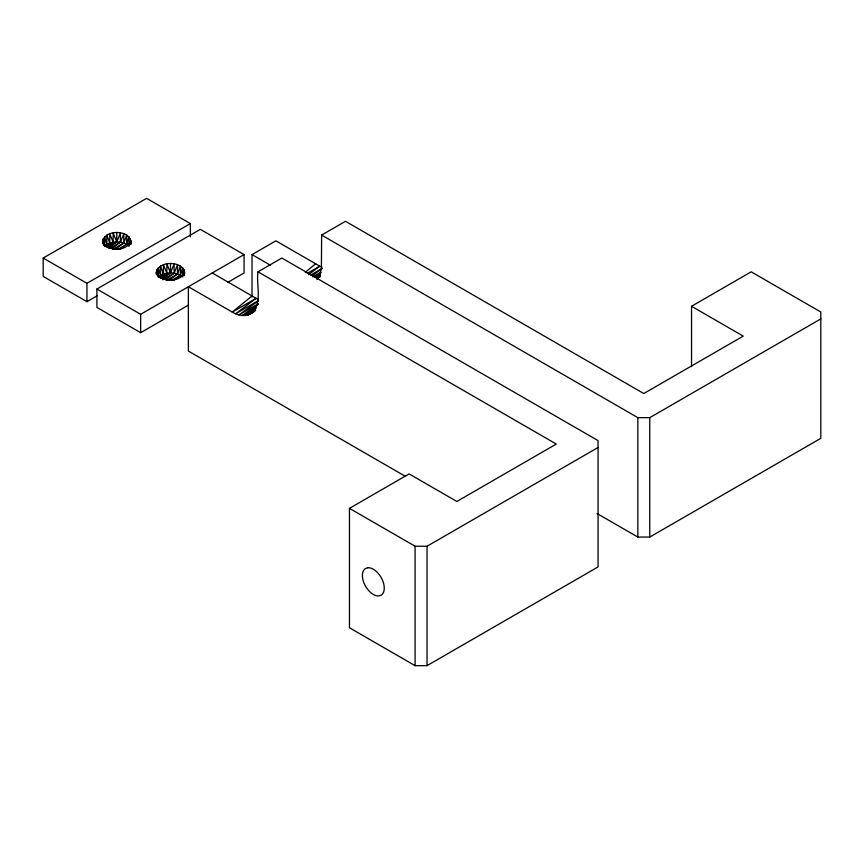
<?xml version="1.0" encoding="UTF-8"?>
<svg xmlns="http://www.w3.org/2000/svg" width="864" height="864" viewBox="0 0 864 864"><rect width="100%" height="100%" fill="white"/><g stroke="black" fill="none" stroke-linecap="round" stroke-linejoin="round"><path stroke-width="1.3" d="M130.691 244.588C133.52 228.971 101.736 228.334 102.719 243.454M184.378 275.594C187.218 259.967 155.434 259.33 156.416 274.45M130.604 244.372L130.842 240.829C127.548 251.953 106.013 251.953 102.719 240.829L102.827 243.335M184.302 275.368L184.54 271.825C181.246 282.949 159.71 282.949 156.416 271.825L156.524 274.331M316.937 279.385L319.669 275.324L321.408 268.844L321.624 235.084L345.492 221.303L643.799 393.53L743.234 336.128L691.535 306.266L691.535 366.649M103.205 242.665L103.205 238.723L104.609 245.948C111.337 240.484 122.234 240.484 128.963 245.948L130.367 238.723L130.367 243.972M182.887 275.746L184.064 269.73L184.064 274.979M108.421 248.184L116.78 241.888L120.42 232.988L120.42 242.168L111.985 248.519M163.166 278.392L170.478 272.894L174.118 263.984L174.118 273.175L165.683 279.515M405.626 476.474L188.374 351.054L188.374 286.751L232.265 312.088C238.313 315.727 246.985 317.477 252.666 312.25C262.451 301.32 256.025 284.753 257.98 271.825L281.848 258.044L598.061 440.608L598.061 566.914L427.032 665.658L415.098 665.658L349.466 627.772L349.466 508.356L409.126 473.904L456.862 501.466L556.297 444.053L257.98 271.825M252.018 295.942L232.265 312.088L256.133 298.318L258.368 299.441M305.262 272.29L315.662 263.79M105.073 246.499L109.75 242.978L109.75 233.798L113.141 242.168L106.888 246.877M115.322 249.361L123.811 242.978L126.727 235.084L126.727 244.274L120.366 249.059M159.7 276.793C165.78 271.048 176.375 271.912 182.66 276.955L182.66 267.764L180.425 275.27L174.053 280.066M160.585 277.873L166.838 273.175L166.838 263.984L170.478 272.894L160.747 278.51M169.02 280.368L177.509 273.985L180.425 266.09L180.425 275.27L171.58 280.379M308.491 274.666L319.766 266.166L322.013 267.289M258.401 300.78L238.918 314.917L258.239 303.772M312.304 275.702L322.045 268.628M258.433 304.171L242.104 315.511L255.744 307.638M314.453 277.312L320.987 272.776M256.1 308.275L245.128 315.533L255.355 309.636M316.451 278.305L319.734 276.124M318.179 277.949L320.382 276.523M255.679 310.122L247.925 314.993L254.945 310.943L252.666 312.25M250.452 313.891L253.865 311.926M97.405 295.639L86.951 301.676L43.2 276.415L43.2 258.044L146.61 198.342L190.372 223.603L190.372 236.725M105.408 246.64L113.141 242.168L113.141 232.988L116.78 241.888L107.05 247.514M110.084 248.13L120.42 242.168L123.811 233.798L123.811 242.978L112.514 249.502M117.893 249.372L126.727 244.274L128.963 236.768L128.963 245.948M43.2 258.044L86.951 283.306L190.372 223.603M188.287 305.176L140.648 332.683L96.898 307.422L96.898 289.051L200.308 229.349L244.058 254.599L244.058 272.981L227.794 282.366M159.106 277.636L166.838 273.175L163.447 264.794L163.447 273.985L158.306 276.955L156.892 269.73L156.892 274.979M162.637 279.796L174.118 273.175L177.509 264.794L177.509 273.985L166.212 280.508M96.898 289.051L140.648 314.312L244.058 254.599M252.018 297.065L252.018 254.599L275.886 240.829L319.766 266.166L307.271 273.38M258.347 300.65L235.624 313.772L256.133 298.318L212.242 272.97M310.63 275.065L321.991 268.499M312.79 276.869L320.749 272.279M315.976 277.463L320.522 274.838M691.535 306.266L751.194 271.825L820.8 312.012L820.8 438.318L649.771 537.062L637.837 537.062L597.035 513.508M349.466 508.356L415.098 546.242L427.032 546.242L598.061 447.498M321.624 235.084L637.837 417.647L649.771 417.647L820.8 318.902M252.018 254.599L270.497 265.27M103.205 242.924L103.507 245.408M156.416 271.825L156.578 274.19M102.719 240.829L102.881 243.184M649.771 417.647L649.771 537.062M637.837 417.647L637.837 537.062M427.032 546.242L427.032 665.658M415.098 546.242L415.098 665.658M170.478 263.704L170.478 272.894M140.648 314.312L140.648 332.683M130.842 240.829L130.842 243.454M116.78 232.708L116.78 241.888M86.951 283.306L86.951 301.676M160.531 275.27L158.306 276.955L158.306 267.764L160.531 275.27L163.447 273.985L160.531 266.09L160.531 275.27M109.75 242.978L104.609 245.948L104.609 236.768L106.844 244.274L106.844 235.084L109.75 242.978M367.859 567.745L365.602 568.447A15.466 8.932 60 0 0 364.651 584.518A15.466 8.932 60 0 0 378.799 595.933L381.067 595.231A15.466 8.932 60 0 0 382.007 579.161A15.466 8.932 60 0 0 367.859 567.745"/></g></svg>
